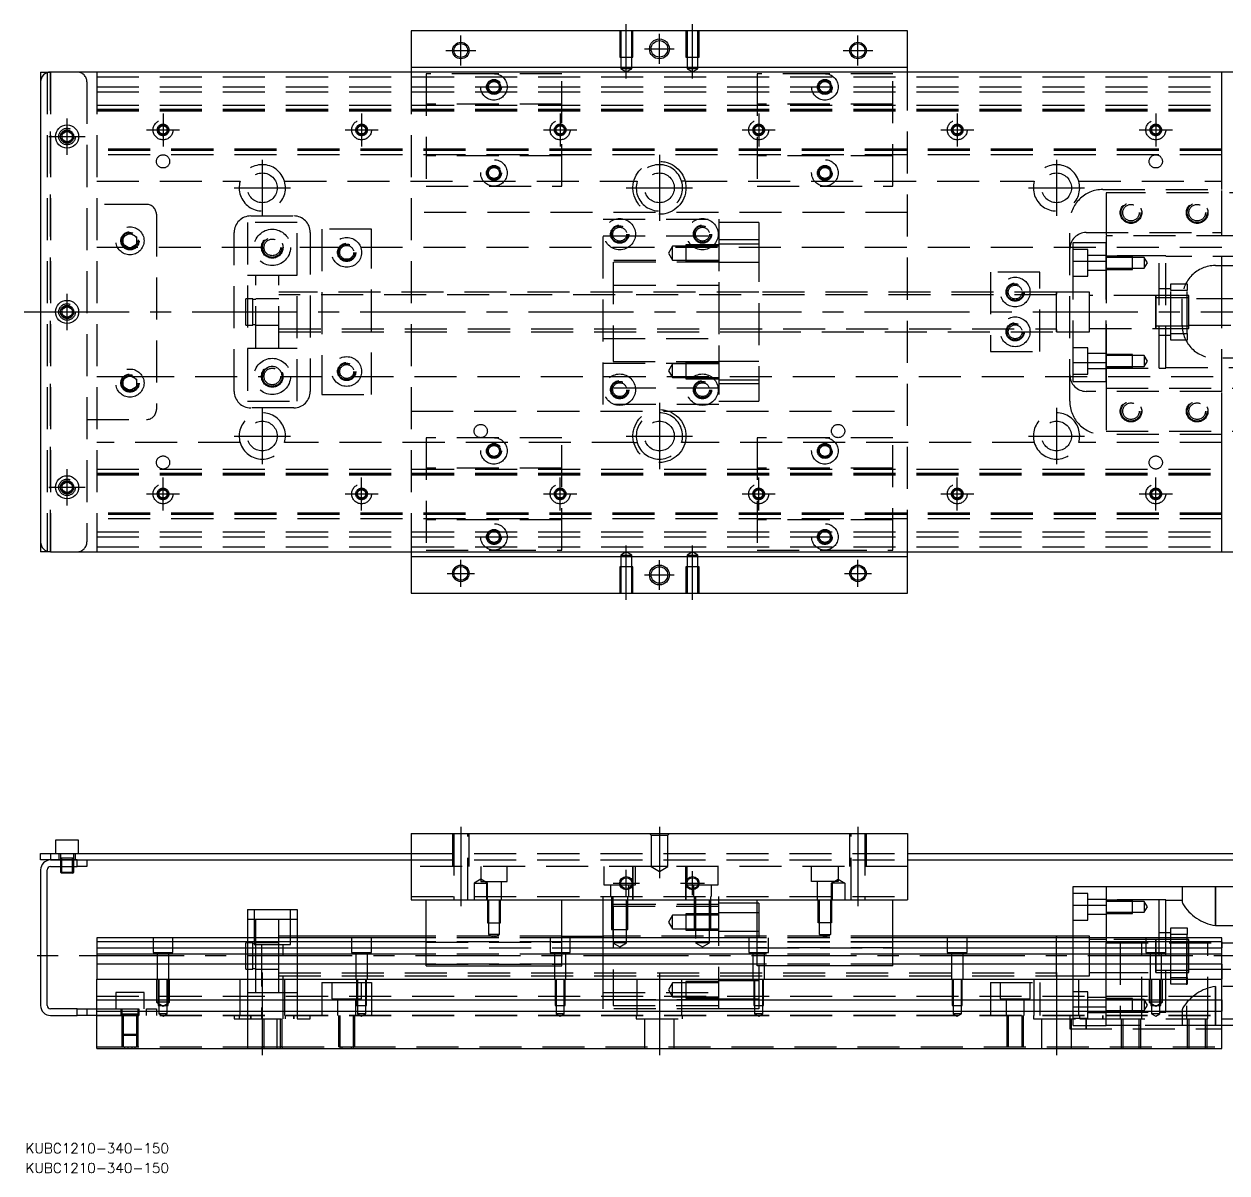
# Model space of a CAD drawing. Extents: x -5 to 551, y -260 to 87.
# Drawn here: x -5 to 358.5, y -260.2 to 87 of the extents above; entities that cross this region are included whole.
import ezdxf

# ---------------------------------------------------------------- set-up
doc = ezdxf.new("R2010")
doc.units = 0
doc.linetypes.add('CENTER', pattern=[50.8, 31.75, -6.35, 6.35, -6.35])
doc.linetypes.add('DASHED', pattern=[19.05, 12.7, -6.35])
doc.layers.get('0').update_dxf_attribs({"linetype": 'CONTINUOUS'})
doc.layers.add('CENTER', color=1, linetype='CENTER')
doc.styles.get("Standard").update_dxf_attribs({"font": 'txt.shx', "height": 3, "bigfont": 'bigfont.shx'})

# ---------------------------------------------------------------- blocks, each defined once
blk = doc.blocks.new('*U2')
at = {"color": 7, "linetype": 'CONTINUOUS'}
blk.add_text('KUBC1210-340-150', height=3, dxfattribs=at).set_placement((-4.54, -254.26))
blk = doc.blocks.new('*U3')
at = {"color": 7, "linetype": 'CONTINUOUS'}
blk.add_text('KUBC1210-340-150', height=3, dxfattribs=at).set_placement((-4.54, -260.21))

msp = doc.modelspace()

# ---------------------------------------------------------------- linework, layer by layer
at = {"color": 7, "linetype": 'CONTINUOUS'}
for p, q in [((262, 85), (112, 85)), ((112, 85), (112, 74)), ((262, 74), (262, 85)), ((112, 74), (262, 74)), ((112, 74), (112, 72.5)), ((262, 72.5), (262, 74)), ((0, 72.5), (0, -72.5)), ((0, 72.5), (3, 72.5)), ((371, 72.5), (3, 72.5)), ((6.5, 53.866026), (8, 54.73205)), ((8, 54.73205), (9.5, 53.866026)), ((6.5, 52.133974), (6.5, 53.866026)), ((8, 51.26795), (6.5, 52.133974)), ((9.5, 52.133974), (8, 51.26795)), ((9.5, 53.866026), (9.5, 52.133974)), ((307, -6.000006), (307, 6.000006)), ((6.5, 0.866026), (8, 1.73205)), ((6.5, -0.866026), (6.5, 0.866026)), ((8, 1.73205), (9.5, 0.866026)), ((9.5, 0.866026), (9.5, -0.866026)), ((8, -1.73205), (6.5, -0.866026)), ((9.5, -0.866026), (8, -1.73205)), ((6.5, -52.133974), (8, -51.26795)), ((6.5, -53.866026), (6.5, -52.133974)), ((8, -54.73205), (6.5, -53.866026)), ((8, -51.26795), (9.5, -52.133974)), ((9.5, -53.866026), (8, -54.73205)), ((9.5, -52.133974), (9.5, -53.866026)), ((3, -72.5), (0, -72.5)), ((3, -72.5), (371, -72.5)), ((112, -72.5), (112, -85)), ((262, -85), (262, -72.5)), ((262, -74), (112, -74)), ((112, -85), (262, -85)), ((11.5, -159.63), (4.5, -159.63)), ((4.5, -159.63), (4.5, -163.63)), ((11.5, -163.63), (11.5, -159.63)), ((112, -157.63), (262, -157.63)), ((112, -157.63), (112, -177.63)), ((262, -157.63), (262, -177.63)), ((0, -165.63), (0, -163.63)), ((0, -163.63), (3, -163.63)), ((3, -165.63), (0, -165.63)), ((3, -163.63), (3, -165.63)), ((3, -163.63), (112, -163.63)), ((3, -165.63), (11, -165.63)), ((11, -165.63), (3, -165.63)), ((11, -165.63), (112, -165.63)), ((11, -167.63), (11, -165.63)), ((14, -165.63), (14, -167.63)), ((262, -163.63), (371, -163.63)), ((262, -165.63), (363, -165.63)), ((0, -168.63), (0, -209.63)), ((2, -209.63), (2, -168.63)), ((3, -167.63), (11, -167.63)), ((6, -167.63), (6, -169.28)), ((6, -169.28), (10, -169.28)), ((6, -169.28), (6.35, -169.63)), ((6.35, -167.63), (6.35, -169.63)), ((9.65, -169.63), (6.35, -169.63)), ((9.65, -169.63), (9.65, -167.63)), ((9.65, -169.63), (10, -169.28)), ((10, -169.28), (10, -167.63)), ((14, -167.63), (11, -167.63)), ((312, -179.30029), (312, -173.63)), ((312, -173.63), (322, -173.63)), ((322, -173.63), (362, -173.63)), ((322, -173.63), (322, -189.13)), ((112, -177.63), (262, -177.63)), ((116.5, -197.63), (116.5, -177.63)), ((157.5, -197.63), (157.5, -177.63)), ((170, -189.13), (170, -177.63)), ((205, -189.13), (205, -177.63)), ((216.5, -197.63), (216.5, -177.63)), ((257.5, -197.63), (257.5, -177.63)), ((62.5, -180.63), (62.5, -189.13)), ((62.5, -180.63), (77.5, -180.63)), ((77.5, -180.63), (77.5, -189.13)), ((216.5, -178.63), (205, -178.63)), ((312, -179.30029), (322, -179.30029)), ((312, -189.13), (312, -179.30029)), ((116.5, -188.63), (77.5, -188.63)), ((157.5, -188.63), (170, -188.630006)), ((307, -188.63), (257.5, -188.63)), ((307, -188.63), (306.995, -188.63)), ((307, -189.13), (307, -188.629994)), ((307.005, -188.63), (307, -188.63)), ((312, -188.63), (307, -188.63)), ((307, -189.128756), (307, -188.63)), ((312, -188.63), (307, -188.63)), ((116.5, -189.13), (17, -189.13)), ((17, -189.13), (17, -190.382272)), ((17, -190.382272), (17, -192.15668)), ((116.5, -190.382272), (17, -190.382272)), ((17, -192.15668), (116.5, -192.15668)), ((17, -192.15668), (17, -194.053076)), ((216.5, -189.13), (157.5, -189.13)), ((216.5, -190.382272), (157.5, -190.382272)), ((157.5, -192.15668), (216.5, -192.15668)), ((357, -189.13), (257.5, -189.13)), ((357, -190.382272), (257.5, -190.382272)), ((257.5, -192.15668), (357, -192.15668)), ((337, -194.63), (337, -189.629994)), ((337, -199.630006), (337, -189.629994)), ((337, -190.38), (337, -190.63)), ((338, -190.38), (337, -190.38)), ((337, -190.63), (337, -198.88)), ((341.5, -190.38), (338, -190.38)), ((346.5, -190.38), (341.5, -190.38)), ((347, -190.38), (346.5, -190.38)), ((357, -222.63), (357, -189.13)), ((357, -190.382272), (357, -189.13)), ((357, -190.382272), (357, -192.15668)), ((357, -190.63), (372, -190.63)), ((357, -194.053076), (357, -192.15668)), ((17, -194.053076), (17, -197.107372)), ((116.5, -194.053076), (17, -194.053076)), ((216.5, -194.053076), (157.5, -194.053076)), ((357, -194.053076), (257.5, -194.053076)), ((357, -197.107372), (357, -194.053076)), ((116.5, -197.107372), (17, -197.107372)), ((17, -197.107372), (17, -201.63)), ((116.5, -197.63), (157.5, -197.63)), ((216.5, -197.107372), (157.5, -197.107372)), ((257.5, -197.63), (216.5, -197.63)), ((357, -197.107372), (257.5, -197.107372)), ((337, -199.630006), (337, -198.88)), ((337, -198.88), (347, -198.88)), ((357, -197.107372), (357, -201.63)), ((17, -201.63), (357, -201.63)), ((17, -207.93), (17, -201.63)), ((357, -207.93), (357, -201.63)), ((11, -210.63), (3, -210.63)), ((11, -212.63), (11, -210.63)), ((11, -210.63), (14, -210.63)), ((14, -210.63), (14, -212.63)), ((14, -210.63), (17, -210.63)), ((17, -207.93), (357, -207.93)), ((17, -211.33), (17, -207.93)), ((357, -207.93), (357, -211.33)), ((3, -212.63), (11, -212.63)), ((14, -212.63), (11, -212.63)), ((17, -212.63), (14, -212.63)), ((17, -211.33), (357, -211.33)), ((17, -222.63), (17, -211.33)), ((357, -222.63), (357, -211.33)), ((357, -213.63), (372, -213.63)), ((362, -215.63), (357, -215.63)), ((17, -222.63), (357, -222.63))]:
    msp.add_line(p, q, dxfattribs=at)
at = {"color": 3, "linetype": 'DASHED'}
for p, q in [((175.000006, 85), (175.000006, 77)), ((175.35, 85), (175.35, 77)), ((178.65, 77), (178.65, 85)), ((178.999994, 77), (178.999994, 85)), ((195.000006, 85), (195.000006, 77)), ((195.35, 85), (195.35, 77)), ((198.65, 77), (198.65, 85)), ((198.999994, 77), (198.999994, 85)), ((175.000006, 77), (178.999994, 77)), ((175.35, 77), (175.35, 73.5)), ((178.65, 73.5), (178.65, 77)), ((195.000006, 77), (198.999994, 77)), ((195.35, 77), (195.35, 73.5)), ((198.65, 73.5), (198.65, 77)), ((178.65, 73.5), (175.35, 73.5)), ((175.35, 73.5), (177, 72.547372)), ((177, 72.547372), (178.65, 73.5)), ((198.65, 73.5), (195.35, 73.5)), ((195.35, 73.5), (197, 72.547372)), ((197, 72.547372), (198.65, 73.5)), ((2, 72.5), (2, -72.5)), ((3, 72.5), (3, -72.5)), ((3, -72.5), (3, 72.5)), ((3, 72.5), (3, -72.5)), ((3, -72.5), (3, 72.5)), ((14, 69.5), (14, -69.5)), ((17, 72.5), (17, -72.5)), ((17, 71), (357, 71)), ((112, 72.5), (112, -72.5)), ((116.5, 72), (116.5, 38)), ((137, 72), (116.5, 72)), ((157.5, 72), (137, 72)), ((157.5, 38), (157.5, 72)), ((237, 72), (216.5, 72)), ((216.5, 72), (216.5, 38)), ((257.5, 72), (237, 72)), ((257.5, 38), (257.5, 72)), ((262, -72.5), (262, 72.5)), ((357, 62.5), (357, 72.5)), ((17, 68), (357, 68)), ((17, 66.5), (357, 66.5)), ((17, 62.5), (357, 62.5)), ((157.5, 62.8), (116.5, 62.8)), ((257.5, 62.8), (216.5, 62.8)), ((357, 61.247728), (357, 62.5)), ((17, 61.247728), (357, 61.247728)), ((17, 61.1147), (357, 61.1147)), ((17, 61.1), (357, 61.1)), ((17, 60.8), (357, 60.8)), ((357, 48.752272), (357, 61.247728)), ((6, 53), (6.030168, 53.346066)), ((357, 49.2), (17, 49.2)), ((357, 48.9), (17, 48.9)), ((357, 48.8853), (17, 48.8853)), ((357, 48.752272), (17, 48.752272)), ((357, 47.5), (17, 47.5)), ((357, 47.5), (357, 48.752272)), ((357, 39.5), (357, 47.5)), ((157.5, 47.2), (116.5, 47.2)), ((257.5, 47.2), (216.5, 47.2)), ((17, 39.5), (60.291796, 39.5)), ((73.708204, 39.5), (179.254033, 39.5)), ((116.5, 38), (157.5, 38)), ((179.254033, 39.5), (180.291796, 39.5)), ((194.745967, 39.5), (193.708204, 39.5)), ((194.745967, 39.5), (300.291796, 39.5)), ((216.5, 38), (257.5, 38)), ((313.708204, 39.5), (357, 39.5)), ((321, 37), (357, 37)), ((357, 37), (357, 39.5)), ((357, 24), (357, 37)), ((322, 36), (322, 23)), ((372, 36), (322, 36)), ((32, 32.5), (14, 32.5)), ((35, 29.5), (35, -29.5)), ((262, 30), (112, 30)), ((77.5, 27), (62.5, 27)), ((62.5, 27), (62.5, -27)), ((63.5, 29), (76.5, 29)), ((77.5, -27), (77.5, 27)), ((170, 28), (205, 28)), ((170, -28), (170, 28)), ((205, 28), (205, -28)), ((217, 27), (205, 27)), ((217, 27), (217, 21.748564)), ((311, -27), (311, 27)), ((25, 22.6547), (27, 23.809402)), ((25, 20.3453), (25, 22.6547)), ((27, 23.809402), (29, 22.6547)), ((29, 22.6547), (29, 20.3453)), ((58.5, -24), (58.5, 24)), ((81.5, 24), (81.5, -24)), ((100, 25), (85, 25)), ((85, 25), (85, -25)), ((100, -25), (100, 25)), ((170, 23), (205, 23)), ((205, 25), (205, -25)), ((316, 24), (357, 24)), ((322, 23), (322, 15.32971)), ((362, 23), (322, 23)), ((357, 4), (357, 24)), ((26.359688, 19.5), (17, 19.5)), ((27, 19.190598), (25, 20.3453)), ((29, 20.3453), (27, 19.190598)), ((67.5, 19.5), (27.640312, 19.5)), ((29.483582, 21.786038), (29.5, 21.5)), ((91.030306, 19.5), (72.5, 19.5)), ((357, 19.5), (93.969694, 19.5)), ((191, 19.85352), (189.787564, 17.75352)), ((191, 15.65352), (191, 19.85352)), ((195, 19.85352), (191, 19.85352)), ((195, 20.253516), (195, 15.253526)), ((205, 20.253516), (195, 20.253516)), ((205, 19.85352), (195, 19.85352)), ((217, 21.748564), (205, 21.748564)), ((217, 20.50352), (205, 20.50352)), ((217, 21.748564), (217, -21.748564)), ((312, 21), (322, 21)), ((312, 15.32971), (312, 21)), ((316.5, 18.849242), (312, 18.849242)), ((316.5, 10.849242), (316.5, 18.849242)), ((322, 15.32971), (322, 21)), ((205, 15.5), (170, 15.5)), ((173, 15), (173, -15)), ((205, 15), (173, 15)), ((189.787564, 17.75352), (191, 15.65352)), ((191, 15.65352), (195, 15.65352)), ((195, 15.65352), (205, 15.65352)), ((195, 15.253526), (205, 15.253526)), ((205, 15.00352), (217, 15.00352)), ((312, 15.32971), (322, 15.32971)), ((312, -15.32971), (312, 15.32971)), ((322, 17.099242), (316.5, 17.099242)), ((338, 17), (322, 17)), ((338, 17), (322, 17)), ((330, 16.849238), (322, 16.849238)), ((330, 16.499242), (322, 16.499242)), ((322, -15.32971), (322, 15.32971)), ((322, 15.32971), (322, -15.32971)), ((330, 12.849248), (330, 16.849238)), ((333.5, 16.499242), (330, 16.499242)), ((333.5, 16.499242), (333.5, 13.199242)), ((334.452628, 14.849242), (333.5, 16.499242)), ((333.5, 13.199242), (334.452628, 14.849242)), ((338, -17), (338, 17)), ((340, 17), (338, 17)), ((340, -17), (340, 17)), ((386, 16.75), (340, 16.75)), ((65, 11), (62.5, 11)), ((65, -11), (65, 11)), ((72, 11), (65, 11)), ((72, 11), (65, 11)), ((72, -11), (72, 11)), ((77.5, 11), (72, 11)), ((302, 12), (287, 12)), ((287, 12), (287, -12)), ((302, -12), (302, 12)), ((316.5, 12.599242), (322, 12.599242)), ((322, 13.199242), (330, 13.199242)), ((322, 12.849248), (330, 12.849248)), ((330, 13.199242), (333.5, 13.199242)), ((355, 14), (370, 14)), ((205, 8), (170, 8)), ((312, 10.849242), (316.5, 10.849242)), ((341.5, 8.5), (346.5, 8.5)), ((341.5, 6.5), (341.5, 8.5)), ((346.5, 8.5), (346.5, 6.5)), ((62, 0), (62, 4)), ((64.1, 4), (62, 4)), ((64.1, 0), (64.1, 4)), ((65, 3.8), (64.1, 3.8)), ((72, 4), (65, 4)), ((72, 4), (65, 4)), ((217, 6), (72, 6)), ((307, 5.125), (72, 5.125)), ((307.005, 6), (217, 6)), ((312, 6), (306.995, 6)), ((307, -5.999164), (307, 6)), ((307, 6), (307, 5.325218)), ((307.005, -5.999164), (307.005, 6)), ((307.005, 6), (307.005, 5.325218)), ((317, 6), (307.005, 6)), ((317, -6), (317, 6)), ((336.995, 5), (317, 5)), ((337.005, 5), (317, 5)), ((337.005, 5), (336.995, 5)), ((346.5, 5), (336.995, 5)), ((337, -5.000006), (337, 5.000006)), ((337, 4.25), (337, 5.000006)), ((337, 4.43509), (337, 5)), ((337, 5), (337, 4.435078)), ((337, 4.435078), (337, -4.435962)), ((337, 4.25), (337, -4.25)), ((347, 4.25), (337, 4.25)), ((346.5, 5), (337.005, 5)), ((341.5, 7), (338, 7)), ((341.5, -6.5), (341.5, 6.5)), ((346.5, 6.5), (341.5, 6.5)), ((345, -4), (345, 4)), ((346.5, -6.5), (346.5, 6.5)), ((347, 5), (346.5, 5)), ((347, 0), (347, 5)), ((362, 4), (347, 4)), ((357, -4), (357, 4)), ((6, 0), (6.023172, 0.30356)), ((62, -4), (62, 0)), ((64.1, -4), (64.1, 0)), ((347, -5), (347, 0)), ((62, -4), (64.1, -4)), ((64.1, -3.8), (65, -3.8)), ((65, -4), (72, -4)), ((65, -4), (72, -4)), ((72, -5.125), (307, -5.125)), ((72, -6), (217, -6)), ((217, -6), (307.005, -6)), ((306.995, -6), (312, -6)), ((307, -5.326228), (307, -6)), ((307, -6), (307, -5.999164)), ((307, -6), (317, -6)), ((307.005, -5.326228), (307.005, -6)), ((307.005, -6), (307.005, -5.999164)), ((317, -5), (336.995, -5)), ((317, -5), (337.005, -5)), ((336.995, -5), (337.005, -5)), ((336.995, -5), (346.5, -5)), ((337, -5.000006), (337, -4.25)), ((337, -4.25), (347, -4.25)), ((337, -5), (337, -4.435962)), ((337, -4.435962), (337, -5)), ((337.005, -5), (346.5, -5)), ((338, -7), (341.5, -7)), ((341.5, -6.5), (346.5, -6.5)), ((341.5, -8.5), (341.5, -6.5)), ((346.5, -5), (347, -5)), ((346.5, -6.5), (346.5, -8.5)), ((347, -4), (362, -4)), ((357, -24), (357, -4)), ((170, -8), (205, -8)), ((316.5, -10.849242), (312, -10.849242)), ((316.5, -18.849242), (316.5, -10.849242)), ((346.5, -8.5), (341.5, -8.5)), ((62.5, -11), (65, -11)), ((65, -11), (72, -11)), ((65, -11), (72, -11)), ((72, -11), (77.5, -11)), ((287, -12), (302, -12)), ((322, -12.599242), (316.5, -12.599242)), ((330, -12.849248), (322, -12.849248)), ((330, -13.199242), (322, -13.199242)), ((330, -16.849238), (330, -12.849248)), ((333.5, -13.199242), (330, -13.199242)), ((333.5, -13.199242), (333.5, -16.499242)), ((334.452628, -14.849242), (333.5, -13.199242)), ((370, -14), (355, -14)), ((170, -15.5), (205, -15.5)), ((173, -15), (205, -15)), ((191, -15.65352), (189.787564, -17.75352)), ((189.787564, -17.75352), (191, -19.85352)), ((191, -19.85352), (191, -15.65352)), ((195, -15.65352), (191, -15.65352)), ((195, -15.253526), (195, -20.253516)), ((205, -15.253526), (195, -15.253526)), ((205, -15.65352), (195, -15.65352)), ((217, -15.00352), (205, -15.00352)), ((312, -15.32971), (322, -15.32971)), ((312, -21), (312, -15.32971)), ((316.5, -17.099242), (322, -17.099242)), ((322, -21), (322, -15.32971)), ((322, -15.32971), (322, -23)), ((322, -16.499242), (330, -16.499242)), ((322, -16.849238), (330, -16.849238)), ((322, -17), (338, -17)), ((322, -17), (338, -17)), ((330, -16.499242), (333.5, -16.499242)), ((333.5, -16.499242), (334.452628, -14.849242)), ((338, -17), (340, -17)), ((340, -16.75), (386, -16.75)), ((17, -19.5), (26.359688, -19.5)), ((24.5, -21.5), (24.534018, -21.088984)), ((25, -20.3453), (27, -19.190598)), ((25, -22.6547), (25, -20.3453)), ((27, -19.190598), (29, -20.3453)), ((27.640312, -19.5), (67.5, -19.5)), ((29, -20.3453), (29, -22.6547)), ((72.5, -19.5), (91.030306, -19.5)), ((93.969694, -19.5), (357, -19.5)), ((191, -19.85352), (195, -19.85352)), ((195, -19.85352), (205, -19.85352)), ((195, -20.253516), (205, -20.253516)), ((205, -20.50352), (217, -20.50352)), ((217, -21.748564), (205, -21.748564)), ((217, -21.748564), (217, -27)), ((312, -18.849242), (316.5, -18.849242)), ((312, -21), (322, -21)), ((27, -23.809402), (25, -22.6547)), ((29, -22.6547), (27, -23.809402)), ((85, -25), (100, -25)), ((205, -23), (170, -23)), ((357, -24), (316, -24)), ((322, -23), (362, -23)), ((322, -23), (322, -36)), ((357, -37), (357, -24)), ((62.5, -27), (77.5, -27)), ((76.5, -29), (63.5, -29)), ((205, -28), (170, -28)), ((205, -27), (217, -27)), ((14, -32.5), (32, -32.5)), ((112, -30), (262, -30)), ((322, -36), (386, -36)), ((60.291796, -39.5), (17, -39.5)), ((179.254033, -39.5), (73.708204, -39.5)), ((116.5, -38), (116.5, -72)), ((157.5, -38), (116.5, -38)), ((157.5, -72), (157.5, -38)), ((179.254033, -39.5), (180.291796, -39.5)), ((194.745967, -39.5), (193.708204, -39.5)), ((300.291796, -39.5), (194.745967, -39.5)), ((216.5, -38), (216.5, -72)), ((257.5, -38), (216.5, -38)), ((257.5, -72), (257.5, -38)), ((357, -39.5), (313.708204, -39.5)), ((357, -37), (321, -37)), ((357, -39.5), (357, -37)), ((357, -47.5), (357, -39.5)), ((157.5, -47.2), (116.5, -47.2)), ((257.5, -47.2), (216.5, -47.2)), ((17, -47.5), (357, -47.5)), ((17, -48.752272), (357, -48.752272)), ((17, -48.8853), (357, -48.8853)), ((17, -48.9), (357, -48.9)), ((17, -49.2), (357, -49.2)), ((357, -48.752272), (357, -47.5)), ((357, -61.247728), (357, -48.752272)), ((6, -53), (6.030168, -52.653934)), ((357, -60.8), (17, -60.8)), ((357, -61.1), (17, -61.1)), ((357, -61.1147), (17, -61.1147)), ((357, -61.247728), (17, -61.247728)), ((357, -62.5), (357, -61.247728)), ((357, -62.5), (17, -62.5)), ((157.5, -62.8), (116.5, -62.8)), ((257.5, -62.8), (216.5, -62.8)), ((357, -72.5), (357, -62.5)), ((17, -66.5), (357, -66.5)), ((17, -68), (357, -68)), ((17, -71), (357, -71)), ((116.5, -72), (137, -72)), ((137, -72), (157.5, -72)), ((177, -72.547372), (175.35, -73.5)), ((178.65, -73.5), (177, -72.547372)), ((197, -72.547372), (195.35, -73.5)), ((198.65, -73.5), (197, -72.547372)), ((216.5, -72), (237, -72)), ((237, -72), (257.5, -72)), ((175.35, -73.5), (177, -73.5)), ((175.35, -73.5), (175.35, -77)), ((177, -73.5), (178.65, -73.5)), ((178.65, -77), (178.65, -73.5)), ((195.35, -73.5), (197, -73.5)), ((195.35, -73.5), (195.35, -77)), ((197, -73.5), (198.65, -73.5)), ((198.65, -77), (198.65, -73.5)), ((178.999994, -77), (175.000006, -77)), ((175.000006, -77), (175.000006, -85)), ((175.35, -77), (175.35, -85)), ((178.65, -85), (178.65, -77)), ((178.999994, -85), (178.999994, -77)), ((198.999994, -77), (195.000006, -77)), ((195.000006, -77), (195.000006, -85)), ((195.35, -77), (195.35, -85)), ((198.65, -85), (198.65, -77)), ((198.999994, -85), (198.999994, -77)), ((124.500006, -157.63), (124.500006, -167.63)), ((124.9, -157.63), (124.9, -177.63)), ((129.1, -177.63), (129.1, -157.63)), ((129.499994, -167.63), (129.499994, -157.63)), ((184.5, -158.13), (184, -157.63)), ((184.5, -158.13), (184.5, -167.63)), ((184.5, -158.13), (189.5, -158.13)), ((189.5, -158.13), (190, -157.63)), ((189.5, -167.63), (189.5, -158.13)), ((244.500006, -167.63), (244.500006, -157.63)), ((244.9, -177.63), (244.9, -157.63)), ((249.1, -157.63), (249.1, -177.63)), ((249.499994, -157.63), (249.499994, -167.63)), ((5.5, -163.63), (5.5, -165.63)), ((6, -163.63), (6, -167.63)), ((10, -165.03), (6, -165.03)), ((6.35, -165.03), (6.35, -167.63)), ((9.65, -167.63), (9.65, -165.03)), ((10, -167.63), (10, -163.63)), ((10.5, -165.63), (10.5, -163.63)), ((112, -163.63), (262, -163.63)), ((112, -165.63), (262, -165.63)), ((184.5, -167.63), (112, -167.63)), ((133, -167.63), (133, -172.13)), ((141, -172.13), (141, -167.63)), ((170.25, -167.63), (170.25, -173.13)), ((179, -177.63), (179, -167.63)), ((179, -167.63), (179, -177.63)), ((179.75, -173.13), (179.75, -167.63)), ((189.5, -167.63), (184.5, -167.63)), ((184.5, -167.63), (187, -169.073376)), ((187, -169.073376), (189.5, -167.63)), ((262, -167.63), (189.5, -167.63)), ((195, -177.63), (195, -167.63)), ((195, -167.63), (195, -177.63)), ((195.25, -167.63), (195.25, -173.13)), ((204.75, -173.13), (204.75, -167.63)), ((233, -172.13), (233, -167.63)), ((241, -167.63), (241, -172.13)), ((133, -171.4753), (131, -172.63)), ((131, -172.63), (135, -172.63)), ((131, -172.63), (131, -177.63)), ((135, -172.63), (133, -171.4753)), ((133, -172.13), (141, -172.13)), ((134.75, -172.13), (134.75, -177.63)), ((135, -177.63), (135, -172.63)), ((139.25, -177.63), (139.25, -172.13)), ((170.25, -173.13), (179.75, -173.13)), ((172.25, -173.13), (172.25, -176.63)), ((177.75, -176.63), (177.75, -173.13)), ((195.25, -173.13), (204.75, -173.13)), ((197.25, -173.13), (197.25, -176.63)), ((202.75, -176.63), (202.75, -173.13)), ((241, -172.13), (233, -172.13)), ((234.75, -177.63), (234.75, -172.13)), ((239, -172.63), (241, -171.4753)), ((243, -172.63), (239, -172.63)), ((239, -177.63), (239, -172.63)), ((239.25, -172.13), (239.25, -177.63)), ((241, -171.4753), (243, -172.63)), ((243, -172.63), (243, -177.63)), ((345, -173.63), (345, -178.364622)), ((355, -185.434212), (355, -173.63)), ((355, -173.63), (355, -185.434212)), ((112, -176.63), (262, -176.63)), ((135.000006, -177.63), (135.000006, -184.63)), ((135.35, -177.63), (135.35, -184.63)), ((138.65, -184.63), (138.65, -177.63)), ((138.999994, -184.63), (138.999994, -177.63)), ((170, -177.63), (170, -176.63)), ((172.500006, -176.63), (172.500006, -186.63)), ((172.9, -176.63), (172.9, -190.63)), ((177.1, -190.63), (177.1, -176.63)), ((177.499994, -186.63), (177.499994, -176.63)), ((197.500006, -176.63), (197.500006, -186.63)), ((197.9, -176.63), (197.9, -190.63)), ((202.1, -190.63), (202.1, -176.63)), ((202.499994, -186.63), (202.499994, -176.63)), ((205, -177.63), (205, -176.63)), ((235.000006, -184.63), (235.000006, -177.63)), ((235.35, -184.63), (235.35, -177.63)), ((238.65, -177.63), (238.65, -184.63)), ((238.999994, -177.63), (238.999994, -184.63)), ((316.5, -175.780758), (312, -175.780758)), ((316.5, -183.780758), (316.5, -175.780758)), ((322, -177.530758), (316.5, -177.530758)), ((338, -177.63), (322, -177.63)), ((330, -177.780762), (322, -177.780762)), ((330, -181.780752), (330, -177.780762)), ((338, -189.13), (338, -177.63)), ((340, -177.63), (338, -177.63)), ((340, -189.13), (340, -177.63)), ((345, -177.88), (340, -177.88)), ((64.5, -180.63), (64.5, -191.13)), ((75.5, -191.13), (75.5, -180.63)), ((205, -179.13), (170, -179.13)), ((173, -179.63), (173, -209.63)), ((173, -179.63), (205, -179.63)), ((217, -181.63), (205, -181.63)), ((217, -178.63), (216.5, -178.63)), ((217, -178.63), (217, -189.13)), ((330, -178.130758), (322, -178.130758)), ((322, -181.430758), (330, -181.430758)), ((333.5, -178.130758), (330, -178.130758)), ((330, -181.430758), (333.5, -181.430758)), ((333.5, -178.130758), (333.5, -181.430758)), ((334.452628, -179.780758), (333.5, -178.130758)), ((333.5, -181.430758), (334.452628, -179.780758)), ((345, -178.364622), (345.03311, -178.586202)), ((345.03311, -178.586202), (345.13006, -178.84654)), ((65, -183.63), (62.5, -183.63)), ((65, -189.13), (65, -183.63)), ((72, -183.63), (65, -183.63)), ((72, -189.13), (72, -183.63)), ((77.5, -183.63), (72, -183.63)), ((135.000006, -184.63), (138.999994, -184.63)), ((135.35, -184.63), (135.35, -188.13)), ((138.65, -188.13), (138.65, -184.63)), ((191, -182.28), (189.787564, -184.38)), ((189.787564, -184.38), (191, -186.48)), ((191, -186.48), (191, -182.28)), ((195, -182.28), (191, -182.28)), ((195, -181.880006), (195, -186.879994)), ((205, -181.880006), (195, -181.880006)), ((205, -182.28), (195, -182.28)), ((238.999994, -184.63), (235.000006, -184.63)), ((235.35, -188.13), (235.35, -184.63)), ((238.65, -184.63), (238.65, -188.13)), ((312, -183.780758), (316.5, -183.780758)), ((316.5, -182.030758), (322, -182.030758)), ((322, -181.780752), (330, -181.780752)), ((77.5, -188.63), (72, -188.63)), ((157.5, -188.63), (116.5, -188.63)), ((138.65, -188.13), (135.35, -188.13)), ((135.35, -188.13), (137, -189.082628)), ((137, -189.082628), (138.65, -188.13)), ((157.5, -188.630006), (173, -188.630006)), ((257.5, -188.63), (170, -188.63)), ((172.500006, -186.63), (177.499994, -186.63)), ((191, -186.48), (195, -186.48)), ((195, -186.48), (205, -186.48)), ((195, -186.879994), (205, -186.879994)), ((205, -187.13), (217, -187.13)), ((235.35, -188.13), (238.65, -188.13)), ((237, -189.082628), (235.35, -188.13)), ((238.65, -188.13), (237, -189.082628)), ((307, -188.63), (307, -189.304782)), ((317, -188.63), (312, -188.63)), ((317, -189.13), (317, -188.63)), ((341.5, -187.63), (338, -187.63)), ((341.5, -186.13), (346.5, -186.13)), ((341.5, -188.13), (341.5, -186.13)), ((346.5, -188.13), (341.5, -188.13)), ((341.5, -189.13), (341.5, -188.13)), ((346.5, -186.13), (346.5, -188.13)), ((346.5, -189.13), (346.5, -188.13)), ((355, -185.434212), (370, -185.434212)), ((34, -189.13), (34, -193.63)), ((40, -193.63), (40, -189.13)), ((62, -198.63), (62, -190.63)), ((62.5, -190.63), (62, -190.63)), ((62.5, -189.13), (62.5, -201.63)), ((64.1, -190.63), (62.5, -190.63)), ((64.1, -198.63), (64.1, -190.63)), ((65, -190.83), (64.1, -190.83)), ((64.5, -191.13), (75.5, -191.13)), ((65, -194.63), (65, -189.13)), ((72, -190.63), (65, -190.63)), ((66.75, -191.13), (66.75, -213.63)), ((72, -194.63), (72, -189.13)), ((73.25, -213.63), (73.25, -191.13)), ((77.5, -189.13), (77.5, -201.63)), ((94, -189.13), (94, -193.63)), ((100, -193.63), (100, -189.13)), ((157.5, -189.13), (116.5, -189.13)), ((157.5, -190.382272), (116.5, -190.382272)), ((116.5, -190.427056), (157.5, -190.427056)), ((116.5, -192.13), (157.5, -192.13)), ((116.5, -192.15668), (157.5, -192.15668)), ((154, -189.13), (154, -193.63)), ((160, -193.63), (160, -189.13)), ((170, -197.63), (170, -189.13)), ((177.1, -190.63), (172.9, -190.63)), ((172.9, -190.63), (175, -191.842436)), ((175, -191.842436), (177.1, -190.63)), ((202.1, -190.63), (197.9, -190.63)), ((197.9, -190.63), (200, -191.842436)), ((200, -191.842436), (202.1, -190.63)), ((205, -210.63), (205, -189.13)), ((214, -189.13), (214, -193.63)), ((257.5, -189.13), (216.5, -189.13)), ((257.5, -190.382272), (216.5, -190.382272)), ((257.5, -190.427056), (216.5, -190.427056)), ((257.5, -192.13), (216.5, -192.13)), ((216.5, -192.15668), (257.5, -192.15668)), ((220, -193.63), (220, -189.13)), ((274, -189.13), (274, -193.63)), ((280, -193.63), (280, -189.13)), ((307, -194.429962), (307, -189.128756)), ((307, -200.629164), (307, -189.13)), ((312, -201.63), (312, -189.13)), ((317, -194.63), (317, -189.13)), ((322, -189.63), (317, -189.63)), ((322, -189.13), (322, -190.63)), ((337.005, -189.63), (322, -189.63)), ((322, -190.63), (357, -190.63)), ((322, -201.63), (322, -190.63)), ((326.25, -190.63), (326.25, -213.63)), ((332.75, -213.63), (332.75, -190.63)), ((334, -189.13), (334, -193.63)), ((338, -189.63), (336.995, -189.63)), ((337, -189.63), (337, -190.194922)), ((337, -190.19491), (337, -189.63)), ((337, -190.194922), (337, -190.629226)), ((337, -190.629226), (337, -194.429974)), ((338, -190.63), (338, -189.13)), ((341.5, -189.63), (338, -189.63)), ((338, -194.63), (338, -190.63)), ((340, -193.63), (340, -189.13)), ((340, -193.63), (340, -189.13)), ((341.5, -190.63), (341.5, -189.13)), ((346.5, -189.63), (341.5, -189.63)), ((341.5, -201.13), (341.5, -190.63)), ((346.25, -190.63), (346.25, -213.63)), ((346.5, -190.63), (346.5, -189.13)), ((347, -189.63), (346.5, -189.63)), ((346.5, -201.13), (346.5, -190.63)), ((347, -190.63), (347, -189.63)), ((347, -199.63), (347, -190.63)), ((352.75, -213.63), (352.75, -190.63)), ((34, -193.63), (40, -193.63)), ((35.25, -193.63), (35.25, -201.63)), ((38.75, -201.63), (38.75, -193.63)), ((65, -201.63), (65, -194.63)), ((72, -201.63), (72, -194.63)), ((94, -193.63), (100, -193.63)), ((95.25, -193.63), (95.25, -201.63)), ((98.75, -201.63), (98.75, -193.63)), ((157.5, -194.053076), (116.5, -194.053076)), ((154, -193.63), (160, -193.63)), ((155.25, -193.63), (155.25, -201.63)), ((158.75, -201.63), (158.75, -193.63)), ((214, -193.63), (220, -193.63)), ((215.25, -193.63), (215.25, -201.63)), ((257.5, -194.053076), (216.5, -194.053076)), ((218.75, -201.63), (218.75, -193.63)), ((274, -193.63), (280, -193.63)), ((275.25, -193.63), (275.25, -201.63)), ((278.75, -201.63), (278.75, -193.63)), ((307, -200.629164), (307, -194.429962)), ((317, -200.63), (317, -194.63)), ((334, -193.63), (340, -193.63)), ((335.25, -193.63), (335.25, -201.63)), ((337, -194.429974), (337, -199.065962)), ((338.75, -201.63), (338.75, -193.63)), ((340, -194.63), (340, -193.63)), ((340, -211.63), (340, -194.63)), ((62, -198.63), (62.5, -198.63)), ((62.5, -198.63), (64.1, -198.63)), ((64.1, -198.43), (65, -198.43)), ((65, -198.63), (72, -198.63)), ((72, -199.755), (307, -199.755)), ((157.5, -197.107372), (116.5, -197.107372)), ((116.5, -197.13), (157.5, -197.13)), ((170, -201.63), (170, -197.63)), ((257.5, -197.107372), (216.5, -197.107372)), ((257.5, -197.13), (216.5, -197.13)), ((217, -197.63), (217, -201.63)), ((317, -199.63), (322, -199.63)), ((322, -199.63), (337.005, -199.63)), ((336.995, -199.63), (346.5, -199.63)), ((337, -199.63), (337, -199.065962)), ((337, -199.065962), (337, -199.63)), ((337.005, -199.63), (346.5, -199.63)), ((346.5, -199.63), (347, -199.63)), ((347, -198.63), (362, -198.63)), ((35, -201.63), (35, -208.63)), ((35.500006, -201.63), (35.500006, -207.93)), ((35.75, -201.63), (35.75, -209.63)), ((38.25, -209.63), (38.25, -201.63)), ((38.499994, -207.93), (38.499994, -201.63)), ((39, -208.63), (39, -201.63)), ((60.291796, -212.63), (60.291796, -201.63)), ((62.5, -201.63), (62.5, -207.93)), ((65, -205.63), (65, -201.63)), ((72, -200.63), (307, -200.63)), ((72, -205.63), (72, -201.63)), ((73.708204, -201.63), (73.708204, -212.63)), ((77.5, -201.63), (77.5, -207.93)), ((85, -202.63), (95.500006, -202.63)), ((85, -202.63), (85, -207.93)), ((88, -202.63), (88, -207.63)), ((95.500006, -201.63), (95.500006, -207.93)), ((95.500006, -202.63), (98.499994, -202.63)), ((95.75, -201.63), (95.75, -209.63)), ((97, -207.63), (97, -202.63)), ((98.25, -209.63), (98.25, -201.63)), ((98.499994, -207.93), (98.499994, -201.63)), ((98.499994, -202.63), (100, -202.63)), ((100, -202.63), (100, -207.93)), ((155.500006, -201.63), (155.500006, -207.93)), ((155.75, -201.63), (155.75, -209.63)), ((158.25, -209.63), (158.25, -201.63)), ((158.499994, -207.93), (158.499994, -201.63)), ((170, -205.63), (170, -201.63)), ((180.291796, -212.63), (180.291796, -201.63)), ((191, -202.78), (189.787564, -204.88)), ((191, -206.98), (191, -202.78)), ((195, -202.78), (191, -202.78)), ((193.708204, -201.63), (193.708204, -212.63)), ((195, -202.380006), (195, -207.379994)), ((205, -202.380006), (195, -202.380006)), ((205, -202.78), (195, -202.78)), ((217, -202.13), (205, -202.13)), ((215.500006, -201.63), (215.500006, -207.93)), ((215.75, -201.63), (215.75, -209.63)), ((217, -201.63), (217, -207.93)), ((218.25, -209.63), (218.25, -201.63)), ((218.499994, -207.93), (218.499994, -201.63)), ((275.500006, -201.63), (275.500006, -207.93)), ((275.75, -201.63), (275.75, -209.63)), ((278.25, -209.63), (278.25, -201.63)), ((278.499994, -207.93), (278.499994, -201.63)), ((287, -202.63), (302, -202.63)), ((287, -202.63), (287, -207.93)), ((290, -202.63), (290, -207.63)), ((299, -207.63), (299, -202.63)), ((300.291796, -212.63), (300.291796, -201.63)), ((302, -202.63), (302, -207.93)), ((306.995, -200.63), (307, -200.63)), ((307, -200.63), (307, -200.629164)), ((307, -200.63), (307.005, -200.63)), ((307, -200.63), (312, -200.63)), ((307, -200.63), (312, -200.63)), ((312, -200.63), (317, -200.63)), ((312, -207.93), (312, -201.63)), ((313.708204, -212.63), (313.708204, -201.63)), ((322, -207.93), (322, -201.63)), ((335, -201.63), (335, -208.63)), ((335.500006, -201.63), (335.500006, -207.93)), ((335.75, -201.63), (335.75, -209.63)), ((338.25, -209.63), (338.25, -201.63)), ((338.499994, -207.93), (338.499994, -201.63)), ((339, -208.63), (339, -201.63)), ((341.5, -201.13), (346.5, -201.13)), ((341.5, -203.13), (341.5, -201.13)), ((346.5, -203.13), (341.5, -203.13)), ((346.5, -201.13), (346.5, -203.13)), ((17, -206.78), (357, -206.78)), ((31.25, -205.63), (22.75, -205.63)), ((22.75, -205.63), (22.75, -207.93)), ((31.25, -207.93), (31.25, -205.63)), ((62.5, -205.63), (65, -205.63)), ((65, -205.63), (72, -205.63)), ((72, -205.63), (77.5, -205.63)), ((170, -205.63), (205, -205.63)), ((170, -207.93), (170, -205.63)), ((189.787564, -204.88), (191, -206.98)), ((191, -206.98), (195, -206.98)), ((195, -206.98), (205, -206.98)), ((316.5, -205.479242), (312, -205.479242)), ((316.5, -213.479242), (316.5, -205.479242)), ((370, -203.825788), (355, -203.825788)), ((355, -215.63), (355, -203.825788)), ((355, -203.825788), (355, -211.33)), ((17, -210.63), (32, -210.63)), ((22.75, -207.93), (22.75, -210.63)), ((24.25, -210.63), (24.25, -212.63)), ((24.5, -210.63), (24.5, -222.13)), ((29.5, -222.13), (29.5, -210.63)), ((29.75, -212.63), (29.75, -210.63)), ((31.25, -210.63), (31.25, -207.93)), ((32, -212.63), (32, -210.63)), ((32, -210.63), (35, -210.63)), ((39, -208.63), (35, -208.63)), ((35, -208.63), (37, -209.7847)), ((35, -210.63), (35, -212.63)), ((35.500006, -207.93), (35.500006, -209.63)), ((35.500006, -209.63), (38.499994, -209.63)), ((35.75, -209.63), (35.75, -212.13)), ((37, -209.7847), (39, -208.63)), ((38.25, -212.13), (38.25, -209.63)), ((38.499994, -209.63), (38.499994, -207.93)), ((62.5, -207.93), (62.5, -211.33)), ((77.5, -207.93), (77.5, -211.33)), ((85, -207.93), (85, -211.33)), ((88, -207.63), (97, -207.63)), ((89.75, -207.63), (89.75, -212.63)), ((95.25, -212.63), (95.25, -207.63)), ((95.500006, -207.93), (95.500006, -209.63)), ((95.500006, -209.63), (98.499994, -209.63)), ((95.75, -209.63), (95.75, -212.13)), ((98.25, -212.13), (98.25, -209.63)), ((98.499994, -209.63), (98.499994, -207.93)), ((100, -207.93), (100, -211.33)), ((155.500006, -207.93), (155.500006, -209.63)), ((155.500006, -209.63), (158.499994, -209.63)), ((155.75, -209.63), (155.75, -212.13)), ((158.25, -212.13), (158.25, -209.63)), ((158.499994, -209.63), (158.499994, -207.93)), ((170, -207.905918), (205, -207.905918)), ((173, -207.905918), (170, -207.905918)), ((170, -210.63), (170, -207.93)), ((205, -210.63), (170, -210.63)), ((205, -207.905918), (173, -207.905918)), ((173, -209.63), (205, -209.63)), ((195, -207.379994), (205, -207.379994)), ((205, -207.63), (217, -207.63)), ((217, -210.63), (205, -210.63)), ((215.500006, -207.93), (215.500006, -209.63)), ((215.500006, -209.63), (218.499994, -209.63)), ((215.75, -209.63), (215.75, -212.13)), ((217, -207.93), (217, -209.63)), ((217, -209.63), (217, -210.63)), ((218.25, -212.13), (218.25, -209.63)), ((218.499994, -209.63), (218.499994, -207.93)), ((275.500006, -207.93), (275.500006, -209.63)), ((275.500006, -209.63), (278.499994, -209.63)), ((275.75, -209.63), (275.75, -212.13)), ((278.25, -212.13), (278.25, -209.63)), ((278.499994, -209.63), (278.499994, -207.93)), ((287, -207.93), (287, -211.33)), ((290, -207.63), (299, -207.63)), ((291.75, -207.63), (291.75, -212.63)), ((297.25, -212.63), (297.25, -207.63)), ((302, -207.93), (302, -211.33)), ((312, -209.95971), (312, -207.93)), ((312, -209.95971), (322, -209.95971)), ((312, -211.33), (312, -209.95971)), ((322, -207.229242), (316.5, -207.229242)), ((330, -207.479248), (322, -207.479248)), ((330, -207.829242), (322, -207.829242)), ((322, -211.33), (322, -207.93)), ((330, -211.33), (330, -207.479248)), ((333.5, -207.829242), (330, -207.829242)), ((333.5, -207.829242), (333.5, -211.129242)), ((334.452628, -209.479242), (333.5, -207.829242)), ((333.5, -211.129242), (334.452628, -209.479242)), ((339, -208.63), (335, -208.63)), ((335, -208.63), (337, -209.7847)), ((335.500006, -207.93), (335.500006, -209.63)), ((335.500006, -209.63), (338.499994, -209.63)), ((335.75, -209.63), (335.75, -212.13)), ((337, -209.7847), (339, -208.63)), ((338.25, -212.13), (338.25, -209.63)), ((338.499994, -209.63), (338.499994, -207.93)), ((345.0406, -210.647478), (345, -210.895378)), ((345.159074, -210.352398), (345.0406, -210.647478)), ((17, -212.48), (357, -212.48)), ((17, -212.63), (357, -212.63)), ((29.500006, -212.23), (24.499994, -212.23)), ((24.9, -212.23), (24.9, -222.13)), ((29.1, -222.13), (29.1, -212.23)), ((38.25, -212.13), (35.75, -212.13)), ((35.75, -212.13), (37, -212.851688)), ((37, -212.851688), (38.25, -212.13)), ((58.5, -212.63), (58.5, -213.63)), ((58.5, -213.63), (81.5, -213.63)), ((60, -212.63), (60, -213.63)), ((60, -213.63), (74, -213.63)), ((62.5, -211.33), (62.5, -212.63)), ((62.5, -212.63), (62.5, -213.63)), ((62.5, -213.63), (62.5, -222.63)), ((63.5, -213.63), (63.5, -212.63)), ((63.5, -212.63), (63.5, -213.63)), ((67.000006, -213.63), (67.000006, -222.13)), ((67.5, -213.63), (67.5, -222.13)), ((71.5, -222.63), (71.5, -213.63)), ((72.5, -222.13), (72.5, -213.63)), ((72.999994, -222.13), (72.999994, -213.63)), ((74, -213.63), (74, -212.63)), ((76.5, -212.63), (76.5, -213.63)), ((76.5, -213.63), (76.5, -212.63)), ((77.5, -211.33), (77.5, -213.63)), ((81.5, -213.63), (81.5, -212.63)), ((85, -211.33), (85, -212.63)), ((90.000006, -212.63), (90.000006, -222.13)), ((90.4, -212.63), (90.4, -222.13)), ((94.6, -222.13), (94.6, -212.63)), ((94.999994, -222.13), (94.999994, -212.63)), ((98.25, -212.13), (95.75, -212.13)), ((95.75, -212.13), (97, -212.851688)), ((97, -212.851688), (98.25, -212.13)), ((100, -211.33), (100, -212.63)), ((158.25, -212.13), (155.75, -212.13)), ((155.75, -212.13), (157, -212.851688)), ((157, -212.851688), (158.25, -212.13)), ((180, -212.63), (180, -213.63)), ((180, -213.63), (194, -213.63)), ((182.5, -213.63), (182.5, -222.63)), ((191.5, -222.63), (191.5, -213.63)), ((194, -213.63), (194, -212.63)), ((218.25, -212.13), (215.75, -212.13)), ((215.75, -212.13), (217, -212.851688)), ((217, -212.851688), (218.25, -212.13)), ((278.25, -212.13), (275.75, -212.13)), ((275.75, -212.13), (277, -212.851688)), ((277, -212.851688), (278.25, -212.13)), ((287, -211.33), (287, -212.63)), ((292.000006, -212.63), (292.000006, -222.13)), ((292.4, -212.63), (292.4, -222.13)), ((296.6, -222.13), (296.6, -212.63)), ((296.999994, -222.13), (296.999994, -212.63)), ((300, -212.63), (300, -213.63)), ((300, -213.63), (314, -213.63)), ((302, -211.33), (302, -212.63)), ((302.5, -213.63), (302.5, -222.63)), ((311, -212.63), (311, -213.63)), ((311, -213.63), (311, -216.63)), ((311.5, -222.63), (311.5, -213.63)), ((312, -212.63), (312, -211.33)), ((312, -215.63), (312, -212.63)), ((312, -213.479242), (316.5, -213.479242)), ((314, -213.63), (314, -212.63)), ((314, -213.63), (321, -213.63)), ((316, -216.63), (316, -213.63)), ((316, -213.63), (316, -215.63)), ((316.5, -211.729242), (322, -211.729242)), ((321, -213.63), (321, -212.63)), ((321, -212.63), (321, -213.63)), ((321, -213.63), (357, -213.63)), ((322, -211.129242), (330, -211.129242)), ((322, -213.63), (322, -211.33)), ((322, -211.479238), (330, -211.479238)), ((322, -211.63), (338, -211.63)), ((322, -215.63), (322, -213.63)), ((326.500006, -213.63), (326.500006, -222.63)), ((326.500006, -213.63), (326.500006, -222.63)), ((327, -213.63), (327, -222.63)), ((327, -213.63), (327, -222.63)), ((330, -211.129242), (333.5, -211.129242)), ((330, -211.479238), (330, -211.33)), ((332, -222.63), (332, -213.63)), ((332, -222.63), (332, -213.63)), ((332.499994, -222.63), (332.499994, -213.63)), ((332.499994, -222.63), (332.499994, -213.63)), ((338.25, -212.13), (335.75, -212.13)), ((335.75, -212.13), (337, -212.851688)), ((337, -212.851688), (338.25, -212.13)), ((338, -211.63), (340, -211.63)), ((340, -211.38), (345, -211.38)), ((345, -210.895378), (345, -215.63)), ((346.500006, -213.63), (346.500006, -222.63)), ((346.500006, -213.63), (346.500006, -222.63)), ((347, -213.63), (347, -222.63)), ((347, -213.63), (347, -222.63)), ((352, -222.63), (352, -213.63)), ((352, -222.63), (352, -213.63)), ((352.499994, -222.63), (352.499994, -213.63)), ((352.499994, -222.63), (352.499994, -213.63)), ((355, -211.33), (355, -213.63)), ((355, -213.63), (355, -215.63)), ((311, -216.63), (357, -216.63)), ((312, -215.63), (322, -215.63)), ((316, -215.63), (316, -216.63)), ((326.500006, -215.63), (322, -215.63)), ((332.499994, -215.63), (326.500006, -215.63)), ((346.500006, -215.63), (332.499994, -215.63)), ((352.499994, -215.63), (346.500006, -215.63)), ((357, -215.63), (352.499994, -215.63)), ((24.5, -218.23), (29.5, -218.23)), ((24.5, -218.23), (24.9, -218.63)), ((29.1, -218.63), (24.9, -218.63)), ((29.1, -218.63), (29.5, -218.23)), ((17, -222.13), (67.000006, -222.13)), ((25.500008, -222.63), (25.500008, -222.13)), ((26.359688, -222.13), (26.359688, -222.63)), ((27.640312, -222.63), (27.640312, -222.13)), ((28.499992, -222.13), (28.499992, -222.63)), ((67.5, -222.13), (67.000006, -222.13)), ((67.000006, -222.63), (67.000006, -222.13)), ((67.000006, -222.13), (67.5, -222.13)), ((67.5, -222.13), (72.5, -222.13)), ((67.5, -222.13), (67.5, -222.63)), ((72.999994, -222.13), (72.5, -222.13)), ((72.5, -222.63), (72.5, -222.13)), ((72.5, -222.13), (72.999994, -222.13)), ((72.999994, -222.13), (72.999994, -222.63)), ((72.999994, -222.13), (90.500006, -222.13)), ((90.500006, -222.13), (90.000006, -222.13)), ((90.500006, -222.63), (90.500006, -222.13)), ((90.500006, -222.13), (91.030306, -222.13)), ((91.030306, -222.13), (93.969694, -222.13)), ((91.030306, -222.13), (91.030306, -222.63)), ((93.969694, -222.63), (93.969694, -222.13)), ((93.969694, -222.13), (94.499994, -222.13)), ((94.999994, -222.13), (94.499994, -222.13)), ((94.499994, -222.13), (94.499994, -222.63)), ((94.499994, -222.13), (357, -222.13))]:
    msp.add_line(p, q, dxfattribs=at)
at = {"color": 3, "linetype": 'CONTINUOUS'}
for centre, radius in [((127, 79), 2.5), ((247, 79), 2.5), ((127, -79), 2.5), ((247, -79), 2.5), ((177, -172.63), 2), ((197, -172.63), 2)]:
    msp.add_circle(centre, radius, dxfattribs=at)
at = {"color": 7, "linetype": 'CONTINUOUS'}
for centre, radius in [((127, 79), 2.1), ((187, 79.5), 3), ((187, 79.5), 2.5), ((247, 79), 2.1), ((8, 53), 3.5), ((8, 0), 3.5), ((8, -53), 3.5), ((127, -79), 2.1), ((187, -79.5), 3), ((187, -79.5), 2.5), ((247, -79), 2.1), ((177, -172.63), 1.65), ((197, -172.63), 1.65)]:
    msp.add_circle(centre, radius, dxfattribs=at)
at = {"color": 3, "linetype": 'DASHED'}
for centre, radius in [((137, 68), 4), ((137, 68), 2.25), ((137, 68), 2), ((137, 68), 1.65), ((237, 68), 4), ((237, 68), 2.25), ((237, 68), 2), ((237, 68), 1.65), ((8, 53), 2.5), ((8, 53), 2), ((37, 55), 3), ((37, 55), 1.75), ((37, 55), 1.5), ((37, 55), 1.25), ((97, 55), 3), ((97, 55), 1.75), ((97, 55), 1.5), ((97, 55), 1.25), ((157, 55), 3), ((157, 55), 1.75), ((157, 55), 1.5), ((157, 55), 1.25), ((217, 55), 3), ((217, 55), 1.75), ((217, 55), 1.5), ((217, 55), 1.25), ((277, 55), 3), ((277, 55), 1.75), ((277, 55), 1.5), ((277, 55), 1.25), ((337, 55), 3), ((337, 55), 1.75), ((337, 55), 1.5), ((337, 55), 1.25), ((37, 45.5), 2), ((337, 45.5), 2), ((137, 42), 4), ((137, 42), 2.25), ((137, 42), 2), ((137, 42), 1.65), ((187, 37.5), 8), ((237, 42), 4), ((237, 42), 2.25), ((237, 42), 2), ((237, 42), 1.65), ((67, 37.5), 4.5), ((187, 37.5), 4.5), ((307, 37.5), 4.5), ((329.5, 30), 3.25), ((329.5, 30), 3), ((349.5, 30), 3.25), ((349.5, 30), 3), ((329.5, 30), 2.5), ((349.5, 30), 2.5), ((27, 21.5), 4.25), ((175, 23.5), 4.75), ((175, 23.5), 2.75), ((175, 23.5), 2.5), ((175, 23.5), 2.1), ((200, 23.5), 4.75), ((200, 23.5), 2.75), ((200, 23.5), 2.5), ((200, 23.5), 2.1), ((27, 21.5), 2.75), ((27, 21.5), 2.5), ((27, 21.5), 2.1), ((70, 19.5), 5.5), ((70, 19.5), 3.25), ((70, 19.5), 3), ((70, 19.5), 2.5), ((92.5, 18), 4.5), ((92.5, 18), 2.75), ((92.5, 18), 2.5), ((92.5, 18), 2.1), ((294.5, 6), 4.5), ((294.5, 6), 2.75), ((294.5, 6), 2.5), ((294.5, 6), 2.1), ((8, 0), 2.5), ((8, 0), 2), ((294.5, -6), 4.5), ((294.5, -6), 2.75), ((294.5, -6), 2.5), ((294.5, -6), 2.1), ((70, -19.5), 5.5), ((92.5, -18), 4.5), ((27, -21.5), 4.25), ((70, -19.5), 3.25), ((70, -19.5), 3), ((70, -19.5), 2.5), ((92.5, -18), 2.75), ((92.5, -18), 2.5), ((92.5, -18), 2.1), ((27, -21.5), 2.75), ((27, -21.5), 2.5), ((27, -21.5), 2.1), ((175, -23.5), 4.75), ((175, -23.5), 2.75), ((175, -23.5), 2.5), ((175, -23.5), 2.1), ((200, -23.5), 4.75), ((200, -23.5), 2.75), ((200, -23.5), 2.5), ((200, -23.5), 2.1), ((329.5, -30), 3.25), ((329.5, -30), 3), ((329.5, -30), 2.5), ((349.5, -30), 3.25), ((349.5, -30), 3), ((349.5, -30), 2.5), ((187, -37.5), 8), ((67, -37.5), 4.5), ((133, -36), 2), ((187, -37.5), 4.5), ((241, -36), 2), ((307, -37.5), 4.5), ((137, -42), 4), ((137, -42), 2.25), ((237, -42), 4), ((237, -42), 2.25), ((37, -45.5), 2), ((137, -42), 2), ((137, -42), 1.65), ((237, -42), 2), ((237, -42), 1.65), ((337, -45.5), 2), ((8, -53), 2.5), ((8, -53), 2), ((37, -55), 3), ((37, -55), 1.75), ((37, -55), 1.5), ((37, -55), 1.25), ((97, -55), 3), ((97, -55), 1.75), ((97, -55), 1.5), ((97, -55), 1.25), ((157, -55), 3), ((157, -55), 1.75), ((157, -55), 1.5), ((157, -55), 1.25), ((217, -55), 3), ((217, -55), 1.75), ((217, -55), 1.5), ((217, -55), 1.25), ((277, -55), 3), ((277, -55), 1.75), ((277, -55), 1.5), ((277, -55), 1.25), ((337, -55), 3), ((337, -55), 1.75), ((337, -55), 1.5), ((337, -55), 1.25), ((137, -68), 4), ((237, -68), 4), ((137, -68), 2.25), ((137, -68), 2), ((137, -68), 1.65), ((237, -68), 2.25), ((237, -68), 2), ((237, -68), 1.65)]:
    msp.add_circle(centre, radius, dxfattribs=at)
at = {"color": 7, "linetype": 'CONTINUOUS'}
for centre, radius, start, end in [((3, 69.5), 3, 90, 180), ((8, 53), 1.65, 95.380023, 144.619977), ((8, 53), 1.65, 84.619977, 95.380023), ((8, 53), 1.65, 35.380023, 84.619977), ((8, 53), 1.65, 155.380023, 180), ((8, 53), 1.65, 180, 204.619977), ((8, 53), 1.65, 144.619977, 155.380023), ((8, 53), 1.65, 204.619977, 215.380023), ((8, 53), 1.65, 215.380023, 264.619977), ((8, 53), 1.65, 264.619977, 275.380023), ((8, 53), 1.65, 275.380023, 324.619977), ((8, 53), 1.65, 24.619977, 35.380023), ((8, 53), 1.65, 324.619977, 335.380023), ((8, 53), 1.65, 335.380023, 24.619977), ((8, 0), 1.65, 155.380023, 180), ((8, 0), 1.65, 180, 204.619977), ((8, 0), 1.65, 144.619977, 155.380023), ((8, 0), 1.65, 95.380023, 144.619977), ((8, 0), 1.65, 84.619977, 95.380023), ((8, 0), 1.65, 35.380023, 84.619977), ((8, 0), 1.65, 24.619977, 35.380023), ((8, 0), 1.65, 335.380023, 24.619977), ((8, 0), 1.65, 204.619977, 215.380023), ((8, 0), 1.65, 215.380023, 264.619977), ((8, 0), 1.65, 264.619977, 275.380023), ((8, 0), 1.65, 275.380023, 324.619977), ((8, 0), 1.65, 324.619977, 335.380023), ((8, -53), 1.65, 155.380023, 180), ((8, -53), 1.65, 180, 204.619977), ((8, -53), 1.65, 144.619977, 155.380023), ((8, -53), 1.65, 204.619977, 215.380023), ((8, -53), 1.65, 95.380023, 144.619977), ((8, -53), 1.65, 215.380023, 264.619977), ((8, -53), 1.65, 84.619977, 95.380023), ((8, -53), 1.65, 35.380023, 84.619977), ((8, -53), 1.65, 275.380023, 324.619977), ((8, -53), 1.65, 24.619977, 35.380023), ((8, -53), 1.65, 324.619977, 335.380023), ((8, -53), 1.65, 335.380023, 24.619977), ((8, -53), 1.65, 264.619977, 275.380023), ((3, -69.5), 3, 180, 270), ((3, -168.63), 3, 90, 180), ((3, -168.63), 1, 90, 180), ((3, -209.63), 3, 180, 270), ((3, -209.63), 1, 180, 270)]:
    msp.add_arc(centre, radius, start, end, dxfattribs=at)
at = {"color": 3, "linetype": 'DASHED'}
for centre, radius, start, end in [((11, 69.5), 3, 0, 90), ((67, 37.5), 7, 16.60155, 163.39845), ((187, 37.5), 7, 16.60155, 163.39845), ((307, 37.5), 7, 16.60155, 163.39845), ((67, 37.5), 7, 163.39845, 16.60155), ((187, 37.5), 7, 163.39845, 16.60155), ((307, 37.5), 7, 163.39845, 16.60155), ((321, 27), 10, 90, 180), ((32, 29.5), 3, 0, 90), ((63.5, 24), 5, 90, 180), ((76.5, 24), 5, 0, 90), ((316, 19), 5, 90, 180), ((70, 19.5), 3, 180, 0), ((355, 4), 10, 90, 180), ((355, -4), 10, 180, 270), ((70, -19.5), 3, 0, 180), ((316, -19), 5, 180, 270), ((63.5, -24), 5, 180, 270), ((76.5, -24), 5, 270, 0), ((321, -27), 10, 180, 270), ((32, -29.5), 3, 270, 0), ((67, -37.5), 7, 343.39845, 196.60155), ((187, -37.5), 7, 343.39845, 196.60155), ((307, -37.5), 7, 343.39845, 196.60155), ((67, -37.5), 7, 196.60155, 343.39845), ((187, -37.5), 7, 196.60155, 343.39845), ((307, -37.5), 7, 196.60155, 343.39845), ((11, -69.5), 3, 270, 0), ((357.201275, -171.448539), 14.157848, 211.50258976, 261.05531002), ((357.184133, -217.801516), 14.145367, 98.88236378, 148.22318375)]:
    msp.add_arc(centre, radius, start, end, dxfattribs=at)
at = {"layer": 'CENTER', "color": 1, "linetype": 'CENTER'}
for p, q in [((177, 70.547372), (177, 87)), ((187, 75), (187, 84)), ((197, 70.547372), (197, 87)), ((127, 74.5), (127, 83.5)), ((247, 74.5), (247, 83.5)), ((122.5, 79), (131.5, 79)), ((182.5, 79.5), (191.5, 79.5)), ((242.5, 79), (251.5, 79)), ((8, 47.5), (8, 58.5)), ((37, 60), (37, 50)), ((97, 60), (97, 50)), ((157, 60), (157, 50)), ((217, 60), (217, 50)), ((277, 60), (277, 50)), ((337, 60), (337, 50)), ((32, 55), (42, 55)), ((92, 55), (102, 55)), ((152, 55), (162, 55)), ((212, 55), (222, 55)), ((272, 55), (282, 55)), ((332, 55), (342, 55)), ((2.5, 53), (13.5, 53)), ((187, 47.5), (187, 27.5)), ((67, 46), (67, 29)), ((307, 46), (307, 29)), ((58.5, 37.5), (75.5, 37.5)), ((177, 37.5), (197, 37.5)), ((298.5, 37.5), (315.5, 37.5)), ((8, -5.5), (8, 5.5)), ((-5, 0), (399, 0)), ((67, -29), (67, -46)), ((187, -27.5), (187, -47.5)), ((307, -29), (307, -46)), ((58.5, -37.5), (75.5, -37.5)), ((177, -37.5), (197, -37.5)), ((298.5, -37.5), (315.5, -37.5)), ((8, -58.5), (8, -47.5)), ((37, -60), (37, -50)), ((97, -60), (97, -50)), ((157, -60), (157, -50)), ((217, -60), (217, -50)), ((277, -60), (277, -50)), ((337, -60), (337, -50)), ((2.5, -53), (13.5, -53)), ((32, -55), (42, -55)), ((92, -55), (102, -55)), ((152, -55), (162, -55)), ((212, -55), (222, -55)), ((272, -55), (282, -55)), ((332, -55), (342, -55)), ((177, -87), (177, -70.547372)), ((197, -87), (197, -70.547372)), ((127, -83.1), (127, -74.9)), ((187, -84), (187, -75)), ((247, -83.1), (247, -74.9)), ((122.9, -79), (131.1, -79)), ((182.5, -79.5), (191.5, -79.5)), ((242.9, -79), (251.1, -79)), ((127, -155.63), (127, -179.63)), ((187, -155.63), (187, -171.073376)), ((247, -155.63), (247, -179.63)), ((177, -176.63), (177, -168.63)), ((197, -176.28), (197, -168.98)), ((173, -172.63), (181, -172.63)), ((193.35, -172.63), (200.65, -172.63)), ((399, -194.63), (-5, -194.63)), ((67, -199.63), (67, -224.63)), ((187, -199.63), (187, -224.63)), ((307, -199.63), (307, -224.63))]:
    msp.add_line(p, q, dxfattribs=at)

# ---------------------------------------------------------------- block references
at = {"color": 7, "linetype": 'CONTINUOUS'}
for name in ['*U2', '*U3']:
    msp.add_blockref(name, (0, 0), dxfattribs=at)

doc.saveas('drawing.dxf')
